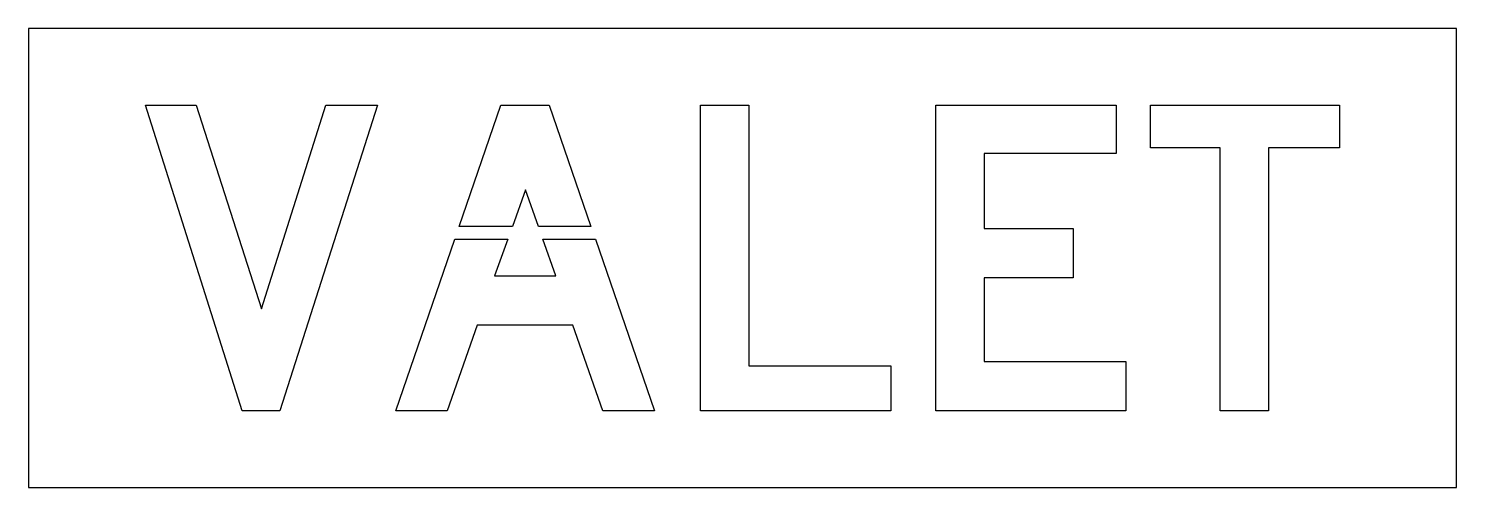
# Model space of a CAD drawing. Extents: x 0 to 56, y 0 to 18.
import ezdxf

# ---------------------------------------------------------------- set-up
doc = ezdxf.new("R2010")
doc.units = 0
doc.layers.add('CUT', color=7, linetype='Continuous')
doc.layers.add('OUTSIDE', color=1, linetype='Continuous')

msp = doc.modelspace()

# ---------------------------------------------------------------- linework, layer by layer
at = {"layer": 'CUT'}
for points in [[(6.5686, 15), (9.1366, 6.9996), (11.6638, 15), (13.6846, 15), (9.853, 3), (8.3794, 3), (4.5898, 15)], [(18.5254, 15), (20.4202, 15), (22.057, 10.2404), (19.9957, 10.2404), (19.4938, 11.6736), (18.9745, 10.2404), (16.889, 10.2404)], [(28.2526, 4.7688), (33.811, 4.7688), (33.811, 3), (26.3578, 3), (26.3578, 15), (28.2526, 15)], [(42.6526, 15), (42.6526, 13.1052), (37.4734, 13.1052), (37.4734, 10.158), (40.9678, 10.158), (40.9678, 8.2212), (37.4734, 8.2212), (37.4734, 4.9368), (43.0318, 4.9368), (43.0318, 3), (35.5786, 3), (35.5786, 15)], [(46.7362, 13.3152), (44.0002, 13.3152), (44.0002, 15), (51.4102, 15), (51.4102, 13.3152), (48.631, 13.3152), (48.631, 3), (46.7362, 3)], [(16.7165, 9.7384), (18.7927, 9.7384), (18.2734, 8.3052), (20.6734, 8.3052), (20.1715, 9.7384), (22.2297, 9.7384), (24.547, 3), (22.5262, 3), (21.3466, 6.3684), (17.599, 6.3684), (16.4206, 3), (14.3998, 3)]]:
    msp.add_lwpolyline(points, close=True, dxfattribs=at)
at = {"layer": 'OUTSIDE'}
msp.add_lwpolyline([(0, 0), (56, 0), (56, 18), (0, 18)], close=True, dxfattribs=at)

doc.saveas('drawing.dxf')
